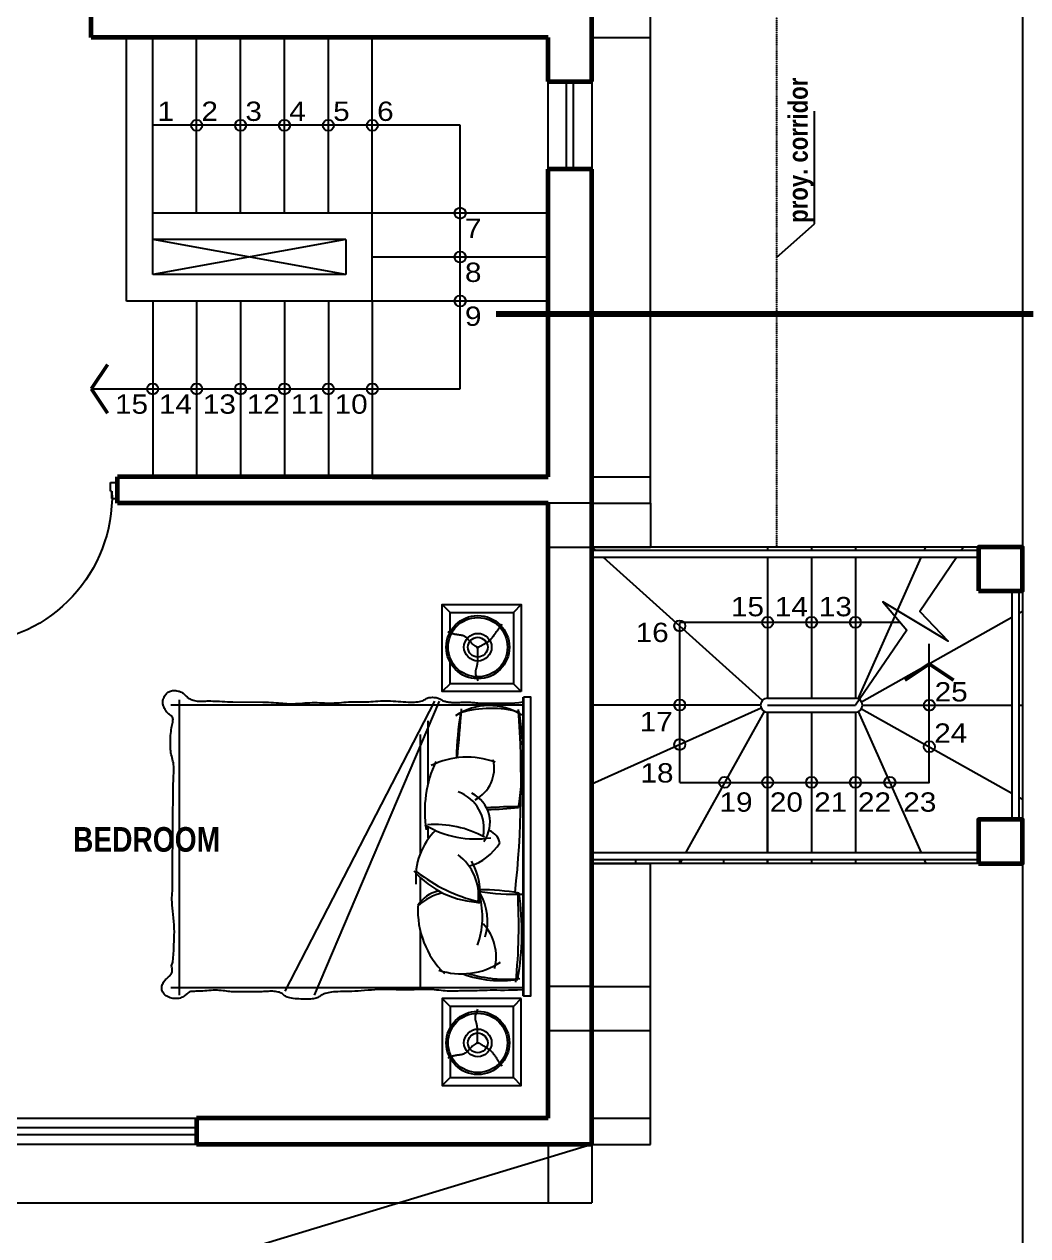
# Model space of a CAD drawing. Header units: millimetres. Extents: x -249630 to 95394, y -188036 to 109963.
# Drawn here: x -78123 to -70983, y 32017 to 40634 of the extents above; entities that cross this region are included whole.
import ezdxf

# ---------------------------------------------------------------- set-up
doc = ezdxf.new("R2010")
doc.units = ezdxf.units.MM
doc.header["$PDMODE"] = 2
doc.linetypes.add('ACAD_ISO04W100', pattern=[30, 24, -3, 0, -3])
doc.linetypes.add('DASHED2', pattern=[9.525, 6.35, -3.175])
for name, color, linetype in [('03', 3, 'Continuous'), ('cotas', 1, 'Continuous'), ('Layer1', 2, 'Continuous'), ('Layer11', 30, 'Continuous'), ('Layer2', 8, 'Continuous'), ('Layer3', 3, 'Continuous'), ('Layer8', 8, 'Continuous'), ('PUERTAS', 14, 'Continuous'), ('SUBTITULOS', 90, 'Continuous'), ('TEXTOS', 11, 'Continuous'), ('VEREDA', 1, 'Continuous')]:
    doc.layers.add(name, color=color, linetype=linetype)
doc.layers.add('MUROS', color=6, linetype='Continuous', lineweight=60)
doc.styles.add('COTAS', font='arial.ttf', dxfattribs={"width": 1.1})
doc.styles.add('DESCRIPCION(E)', font='swisscbi.ttf', dxfattribs={"width": 1.1, "oblique": 15, "height": 0.15})
doc.styles.add('NIVEL', font='arial.ttf', dxfattribs={"width": 1.1, "height": 0.15})
doc.styles.add('SUBTITULOS(E)', font='swisscbi.ttf', dxfattribs={"oblique": 15, "height": 0.2})
doc.dimstyles.new('COTA1-50', dxfattribs={"dimscale": 0.5, "dimtxt": 0.22, "dimasz": 0.12, "dimexe": 0.08, "dimexo": 0.05, "dimgap": 0.076, "dimtad": 2, "dimzin": 4, "dimdsep": 46, "dimtxsty": 'COTAS', "dimblk": 'ARCHTICK', "dimcen": -0.1, "dimclrd": 141, "dimclre": 141, "dimclrt": 11, "dimadec": 0, "dimazin": 0, "dimtfac": 1, "dimtix": 1, "dimtmove": 1, "dimatfit": 3, "dimfxl": 1, "dimtolj": 1, "dimtzin": 0, "dimarcsym": 0})

# ---------------------------------------------------------------- blocks, each defined once
blk = doc.blocks.new('CAM-10')
for p, q in [((0.0258, 0), (0.0708, -0.045)), ((0.5208, 0), (0.4758, -0.045)), ((0.5523, 0.0087), (2.2523, 0.0087)), ((0.5973, 0.0087), (0.5973, -1.9947)), ((2.2073, 0.0087), (2.2073, -1.9947)), ((2.267, 0), (2.312, -0.045)), ((2.762, 0), (2.717, -0.045)), ((0.0258, -0.45), (0.0708, -0.405)), ((0.4758, -0.405), (0.5208, -0.45)), ((2.312, -0.405), (2.267, -0.45)), ((2.762, -0.45), (2.717, -0.405)), ((0.5752, -0.4673), (2.2487, -1.1782)), ((0.5752, -0.4939), (2.2259, -1.3455)), ((0.6862, -0.5313), (1.0469, -0.5313)), ((1.2887, -0.5313), (1.3538, -0.5313)), ((0.7643, -0.5763), (1.4457, -0.5763)), ((1.5772, -0.5763), (1.7202, -0.5763)), ((1.8762, -0.5763), (2.2073, -0.5763)), ((0.5669, -1.9463), (2.2487, -1.9463))]:
    blk.add_line(p, q)
for points in [[(0.5208, 0), (0.5208, -0.45), (0.0258, -0.45), (0.0258, 0)], [(0.5523, 0.0132), (2.2523, 0.0132), (2.2523, 0.0537), (0.5523, 0.0537)], [(2.267, 0), (2.267, -0.45), (2.762, -0.45), (2.762, 0)]]:
    blk.add_lwpolyline(points, close=True)
for points in [[(2.2181, 0.0087), (2.2195, -0.0224), (2.2202, -0.0478), (2.2206, -0.0722), (2.2207, -0.0954), (2.2207, -0.1174), (2.2205, -0.1383), (2.2205, -0.158), (2.2205, -0.1764), (2.2207, -0.1936), (2.2211, -0.2096), (2.2216, -0.2245), (2.2221, -0.2382), (2.2227, -0.2509), (2.2232, -0.2625), (2.2237, -0.2732), (2.224, -0.2829), (2.2241, -0.2917), (2.2242, -0.2999), (2.2241, -0.3075), (2.224, -0.3147), (2.2239, -0.3218), (2.2238, -0.3289), (2.2238, -0.3361), (2.224, -0.3437), (2.2243, -0.3518), (2.2247, -0.3604), (2.2252, -0.3695), (2.2256, -0.379), (2.2258, -0.389), (2.2259, -0.3993), (2.2258, -0.41), (2.2252, -0.421), (2.2243, -0.4323), (2.2231, -0.444), (2.2217, -0.4561), (2.2203, -0.4687), (2.2188, -0.4818), (2.2175, -0.4955), (2.2164, -0.5099), (2.2157, -0.5249), (2.2155, -0.5407), (2.2156, -0.5572), (2.216, -0.5741), (2.2165, -0.5914), (2.2171, -0.6089), (2.2177, -0.6264), (2.2181, -0.6439), (2.2183, -0.6612), (2.2181, -0.6781), (2.2177, -0.6948), (2.2171, -0.7114), (2.2165, -0.728), (2.216, -0.7447), (2.2156, -0.7617), (2.2155, -0.779), (2.2157, -0.7968), (2.2164, -0.8151), (2.2175, -0.8339), (2.2188, -0.8529), (2.2203, -0.8722), (2.2219, -0.8914), (2.2234, -0.9105), (2.2248, -0.9292), (2.2259, -0.9476), (2.2267, -0.9653), (2.2272, -0.9824), (2.2275, -0.9988), (2.2278, -1.0145), (2.228, -1.0294), (2.2284, -1.0434), (2.2289, -1.0565), (2.2297, -1.0686), (2.2308, -1.0797), (2.2323, -1.0899), (2.234, -1.0992), (2.236, -1.1076), (2.2383, -1.1153), (2.2407, -1.1222), (2.2434, -1.1283), (2.2461, -1.1339), (2.249, -1.1388), (2.252, -1.1434), (2.2549, -1.1478), (2.2578, -1.1522), (2.2605, -1.1569), (2.263, -1.162), (2.2652, -1.1678), (2.267, -1.1744), (2.2685, -1.1821), (2.2696, -1.1906), (2.2703, -1.2), (2.2708, -1.2101), (2.2709, -1.2206), (2.2709, -1.2316), (2.2706, -1.2429), (2.2702, -1.2543), (2.2697, -1.2656), (2.269, -1.2769), (2.2681, -1.2878), (2.267, -1.2982), (2.2657, -1.308), (2.2642, -1.3171), (2.2623, -1.3252), (2.2601, -1.3322), (2.2575, -1.338), (2.2547, -1.3429), (2.2517, -1.347), (2.2486, -1.3506), (2.2455, -1.3541), (2.2424, -1.3576), (2.2394, -1.3614), (2.2366, -1.3658), (2.2342, -1.3709), (2.232, -1.3768), (2.2302, -1.3834), (2.2287, -1.3905), (2.2274, -1.3981), (2.2266, -1.4061), (2.2261, -1.4143), (2.2259, -1.4228), (2.226, -1.4314), (2.2265, -1.4401), (2.227, -1.449), (2.2276, -1.4579), (2.2282, -1.4669), (2.2286, -1.476), (2.2287, -1.6402), (2.2284, -1.6494), (2.2277, -1.6587), (2.2267, -1.6681), (2.2254, -1.6777), (2.2241, -1.6875), (2.2227, -1.6976), (2.2216, -1.708), (2.2207, -1.7187), (2.2202, -1.7299), (2.2202, -1.7415), (2.2206, -1.7534), (2.2214, -1.7656), (2.2223, -1.7777), (2.2234, -1.7898), (2.2244, -1.8015), (2.2252, -1.8129), (2.2259, -1.8237), (2.2262, -1.8338), (2.2263, -1.8432), (2.2263, -1.8519), (2.2264, -1.8599), (2.2266, -1.8673), (2.2271, -1.8741), (2.2281, -1.8802), (2.2297, -1.8858), (2.2319, -1.8907), (2.2347, -1.8952), (2.238, -1.8995), (2.2416, -1.9037), (2.2453, -1.9079), (2.2491, -1.9123), (2.2528, -1.9171), (2.2563, -1.9225), (2.2594, -1.9286), (2.2621, -1.9352), (2.2644, -1.9424), (2.2662, -1.95), (2.2674, -1.9579), (2.2679, -1.9661), (2.2679, -1.9744), (2.267, -1.9827), (2.2655, -1.991), (2.2632, -1.9991), (2.2602, -2.0069), (2.2566, -2.0142), (2.2524, -2.0211), (2.2476, -2.0273), (2.2424, -2.0327), (2.2366, -2.0372), (2.2305, -2.0407), (2.2241, -2.0433), (2.2174, -2.045), (2.2107, -2.0458), (2.2039, -2.0459), (2.1973, -2.0451), (2.1908, -2.0437), (2.1847, -2.0416), (2.179, -2.039), (2.1736, -2.0358), (2.1686, -2.0322), (2.1639, -2.0283), (2.1594, -2.0242), (2.1552, -2.0199), (2.1512, -2.0155), (2.1473, -2.0112), (2.1436, -2.007), (2.1399, -2.003), (2.1362, -1.9993), (2.1325, -1.9959), (2.1286, -1.9929), (2.1245, -1.9904), (2.1203, -1.9884), (2.1157, -1.9871), (2.1107, -1.9865), (2.1055, -1.9865), (2.1, -1.987), (2.0942, -1.9879), (2.0882, -1.989), (2.0821, -1.9903), (2.0603, -1.9826), (1.9918, -1.9781), (1.9759, -1.9775), (1.9593, -1.9768), (1.9422, -1.976), (1.9245, -1.9753), (1.9063, -1.9748), (1.8876, -1.9747), (1.8684, -1.9751), (1.8487, -1.9761), (1.8288, -1.9776), (1.809, -1.9794), (1.7894, -1.9814), (1.7704, -1.9834), (1.7523, -1.9853), (1.7352, -1.9868), (1.7195, -1.9878), (1.7053, -1.9882), (1.6923, -1.9881), (1.6802, -1.9875), (1.6685, -1.9867), (1.657, -1.9856), (1.6452, -1.9846), (1.1928, -1.9835), (1.1794, -1.9827), (1.1648, -1.9821), (1.149, -1.9818), (1.1324, -1.9816), (1.1152, -1.9815), (1.0977, -1.9815), (1.0801, -1.9814), (1.0627, -1.9812), (1.0458, -1.9808), (1.0295, -1.9802), (1.014, -1.9795), (0.9992, -1.9788), (0.9851, -1.9782), (0.9717, -1.9778), (0.9591, -1.9777), (0.9473, -1.978), (0.9362, -1.9789), (0.9259, -1.9804), (0.9161, -1.9824), (0.9068, -1.9847), (0.8977, -1.9871), (0.8887, -1.9896), (0.8796, -1.9919), (0.8701, -1.9939), (0.8602, -1.9954), (0.8497, -1.9963), (0.7937, -1.9965), (0.7824, -1.9963), (0.771, -1.9957), (0.7597, -1.9947), (0.7486, -1.9934), (0.7379, -1.9919), (0.7278, -1.9903), (0.7184, -1.9886), (0.7099, -1.987), (0.702, -1.9855), (0.6949, -1.9841), (0.6885, -1.9831), (0.6827, -1.9825), (0.6777, -1.9823), (0.6733, -1.9827), (0.6696, -1.9837), (0.6664, -1.9853), (0.6636, -1.9874), (0.6611, -1.9899), (0.6588, -1.9927), (0.6566, -1.9958), (0.6543, -1.999), (0.6518, -2.0023), (0.649, -2.0057), (0.646, -2.009), (0.6427, -2.0123), (0.6391, -2.0155), (0.6352, -2.0187), (0.631, -2.0218), (0.6267, -2.0248), (0.622, -2.0277), (0.6172, -2.0305), (0.6121, -2.0331), (0.6068, -2.0354), (0.6013, -2.0374), (0.5956, -2.0389), (0.5898, -2.04), (0.5838, -2.0405), (0.5777, -2.0404), (0.5715, -2.0395), (0.5652, -2.0381), (0.559, -2.036), (0.553, -2.0335), (0.5472, -2.0305), (0.5417, -2.0271), (0.5366, -2.0234), (0.5321, -2.0195), (0.5281, -2.0153), (0.5247, -2.011), (0.5218, -2.0064), (0.5195, -2.0016), (0.5177, -1.9966), (0.5163, -1.9912), (0.5154, -1.9855), (0.515, -1.9795), (0.515, -1.9732), (0.5154, -1.9666), (0.5162, -1.9599), (0.5174, -1.9532), (0.5192, -1.9467), (0.5213, -1.9403), (0.5239, -1.9344), (0.527, -1.9288), (0.5306, -1.9239), (0.5345, -1.9194), (0.5386, -1.9151), (0.5429, -1.911), (0.5473, -1.9069), (0.5515, -1.9026), (0.5556, -1.8979), (0.5593, -1.8927), (0.5627, -1.887), (0.5656, -1.8806), (0.5682, -1.8739), (0.5703, -1.8669), (0.5721, -1.8597), (0.5735, -1.8525), (0.5745, -1.8453), (0.5752, -1.8382), (0.5755, -1.8315), (0.5755, -1.8248), (0.5753, -1.8181), (0.575, -1.8112), (0.5746, -1.8039), (0.5743, -1.7961), (0.574, -1.7875), (0.5739, -1.778), (0.574, -1.7675), (0.5743, -1.7561), (0.5748, -1.7437), (0.5754, -1.7306), (0.5761, -1.7168), (0.5768, -1.7024), (0.5776, -1.6875), (0.5783, -1.6722), (0.579, -1.6566), (0.5797, -1.6409), (0.5803, -1.4701), (0.5809, -1.4545), (0.5816, -1.4391), (0.5823, -1.424), (0.5831, -1.4095), (0.584, -1.3956), (0.585, -1.3824), (0.5861, -1.3698), (0.5871, -1.3577), (0.5881, -1.3459), (0.5889, -1.3342), (0.5895, -1.3226), (0.5898, -1.3108), (0.5897, -1.2986), (0.5893, -1.286), (0.5886, -1.273), (0.5876, -1.2597), (0.5866, -1.2461), (0.5855, -1.2323), (0.5846, -1.2183), (0.5838, -1.2043), (0.5834, -1.1903), (0.5833, -1.1763), (0.5836, -1.1623), (0.5841, -1.1484), (0.5847, -1.1345), (0.5852, -1.1206), (0.5857, -1.1067), (0.586, -1.0927), (0.5859, -1.0787), (0.5855, -1.0647), (0.5847, -1.0507), (0.5838, -1.0367), (0.5827, -1.023), (0.5816, -1.0094), (0.5805, -0.9962), (0.5796, -0.9834), (0.579, -0.971), (0.5786, -0.9591), (0.5786, -0.9477), (0.5787, -0.9365), (0.579, -0.9255), (0.5792, -0.9145), (0.5793, -0.9034), (0.5793, -0.8921), (0.579, -0.8804), (0.5783, -0.8683), (0.5774, -0.8557), (0.5764, -0.8428), (0.5753, -0.8295), (0.5743, -0.8158), (0.5734, -0.8019), (0.5728, -0.7877), (0.5726, -0.7733), (0.5728, -0.7587), (0.5734, -0.7441), (0.5743, -0.7294), (0.5754, -0.7147), (0.5766, -0.7002), (0.5777, -0.6858), (0.5787, -0.6717), (0.5796, -0.658), (0.5802, -0.6447), (0.5804, -0.6319), (0.5804, -0.6197), (0.58, -0.6082), (0.5793, -0.5975), (0.5783, -0.5877), (0.5769, -0.5789), (0.5752, -0.5712), (0.5731, -0.5646), (0.5708, -0.559), (0.5683, -0.554), (0.5657, -0.5496), (0.5632, -0.5453), (0.5608, -0.541), (0.5586, -0.5364), (0.5568, -0.5313), (0.5553, -0.5254), (0.5543, -0.519), (0.5536, -0.5122), (0.5534, -0.5052), (0.5535, -0.4982), (0.554, -0.4913), (0.5549, -0.4847), (0.5562, -0.4787), (0.5577, -0.4733), (0.5596, -0.4685), (0.5617, -0.4641), (0.5639, -0.4601), (0.5662, -0.4561), (0.5684, -0.4522), (0.5706, -0.4482), (0.5726, -0.4438), (0.5744, -0.4391), (0.576, -0.4341), (0.5773, -0.4288), (0.5785, -0.4233), (0.5795, -0.4178), (0.5803, -0.4122), (0.581, -0.4067), (0.5815, -0.4014), (0.5819, -0.3962), (0.5822, -0.3912), (0.5824, -0.3862), (0.5825, -0.3811), (0.5825, -0.3757), (0.5825, -0.37), (0.5823, -0.3638), (0.5821, -0.357), (0.5819, -0.3496), (0.5816, -0.3415), (0.5813, -0.3331), (0.5811, -0.3243), (0.581, -0.3154), (0.581, -0.3065), (0.5811, -0.2977), (0.5815, -0.2892), (0.5821, -0.2811), (0.5828, -0.2732), (0.5837, -0.2655), (0.5846, -0.2579), (0.5854, -0.25), (0.5862, -0.242), (0.5868, -0.2335), (0.5872, -0.2246), (0.5873, -0.215), (0.5872, -0.2048), (0.5869, -0.194), (0.5866, -0.1828), (0.5862, -0.171), (0.5859, -0.1588), (0.5858, -0.1463), (0.5859, -0.1333), (0.5863, -0.1201), (0.5867, -0.1061), (0.587, -0.0912), (0.587, -0.0748), (0.5863, -0.0567), (0.5849, -0.0365), (0.5826, -0.0138), (0.5794, 0.0087)], [(0.1811, -0.405), (0.0708, -0.405), (0.0708, -0.045), (0.4758, -0.045), (0.4758, -0.405), (0.3551, -0.405)], [(2.6066, -0.405), (2.717, -0.405), (2.717, -0.045), (2.312, -0.045), (2.312, -0.405), (2.4327, -0.405)], [(0.2736, -0.2544), (0.2697, -0.2464), (0.266, -0.2394), (0.2626, -0.2331), (0.2595, -0.2276), (0.2566, -0.2226), (0.2539, -0.2181), (0.2514, -0.214), (0.249, -0.2102), (0.2468, -0.2066), (0.2448, -0.2031), (0.2428, -0.1998), (0.2408, -0.1966), (0.2389, -0.1935), (0.237, -0.1906), (0.235, -0.1877), (0.2329, -0.1849), (0.2307, -0.1821), (0.2284, -0.1794), (0.226, -0.1768), (0.2235, -0.1742), (0.2208, -0.1716), (0.2181, -0.1691), (0.2153, -0.1666), (0.2124, -0.1641), (0.2094, -0.1616), (0.2062, -0.1592), (0.203, -0.1567), (0.1995, -0.1542), (0.196, -0.1516), (0.1922, -0.1489), (0.1882, -0.1462), (0.1839, -0.1433), (0.1794, -0.1402), (0.1747, -0.137), (0.1695, -0.1334), (0.164, -0.1295), (0.1581, -0.125), (0.1517, -0.12), (0.1448, -0.1143), (0.1373, -0.1079)], [(2.5141, -0.2544), (2.5181, -0.2464), (2.5217, -0.2394), (2.5251, -0.2331), (2.5283, -0.2276), (2.5312, -0.2226), (2.5339, -0.2181), (2.5364, -0.214), (2.5387, -0.2102), (2.5409, -0.2066), (2.543, -0.2031), (2.545, -0.1998), (2.5469, -0.1966), (2.5489, -0.1935), (2.5508, -0.1906), (2.5528, -0.1877), (2.5549, -0.1849), (2.5571, -0.1821), (2.5594, -0.1794), (2.5618, -0.1768), (2.5643, -0.1742), (2.5669, -0.1716), (2.5696, -0.1691), (2.5725, -0.1666), (2.5754, -0.1641), (2.5784, -0.1616), (2.5815, -0.1592), (2.5848, -0.1567), (2.5882, -0.1542), (2.5918, -0.1516), (2.5956, -0.1489), (2.5996, -0.1462), (2.6038, -0.1433), (2.6083, -0.1402), (2.6131, -0.137), (2.6182, -0.1334), (2.6237, -0.1295), (2.6297, -0.125), (2.6361, -0.12), (2.643, -0.1143), (2.6505, -0.1079)], [(0.2706, -0.2466), (0.2661, -0.2551), (0.2616, -0.2625), (0.2571, -0.2689), (0.2527, -0.2745), (0.2484, -0.2793), (0.2443, -0.2836), (0.2402, -0.2874), (0.2364, -0.2909), (0.2327, -0.2941), (0.2292, -0.2972), (0.2259, -0.3001), (0.2228, -0.303), (0.2199, -0.3057), (0.2172, -0.3084), (0.2147, -0.3112), (0.2125, -0.3139), (0.2104, -0.3167), (0.2086, -0.3196), (0.207, -0.3225), (0.2055, -0.3254), (0.2043, -0.3284), (0.2032, -0.3314), (0.2022, -0.3344), (0.2014, -0.3375), (0.2007, -0.3405), (0.2001, -0.3435), (0.1996, -0.3465), (0.1992, -0.3496), (0.1988, -0.3526), (0.1984, -0.3556), (0.198, -0.3586), (0.1977, -0.3617), (0.1973, -0.3647), (0.1968, -0.3678), (0.1964, -0.3709), (0.1958, -0.374), (0.1952, -0.3773), (0.1944, -0.3807), (0.1936, -0.3842), (0.1926, -0.3879), (0.1916, -0.3918), (0.1904, -0.3957), (0.189, -0.3997), (0.1876, -0.4037), (0.1859, -0.4075), (0.1842, -0.4111), (0.1823, -0.4144), (0.1802, -0.4173)], [(0.2626, -0.2507), (0.2711, -0.25), (0.2786, -0.2497), (0.2853, -0.2495), (0.2912, -0.2494), (0.2964, -0.2495), (0.3012, -0.2496), (0.3055, -0.2497), (0.3097, -0.2498), (0.3136, -0.2498), (0.3175, -0.2498), (0.3212, -0.2497), (0.3249, -0.2496), (0.3284, -0.2495), (0.3319, -0.2494), (0.3353, -0.2493), (0.3386, -0.2493), (0.3418, -0.2493), (0.345, -0.2494), (0.3482, -0.2496), (0.3513, -0.2498), (0.3544, -0.2501), (0.3575, -0.2505), (0.3607, -0.2509), (0.3638, -0.2513), (0.367, -0.2519), (0.3702, -0.2525), (0.3734, -0.2531), (0.3766, -0.2538), (0.3799, -0.2546), (0.3831, -0.2554), (0.3864, -0.2562), (0.3897, -0.2571), (0.393, -0.2579), (0.3963, -0.2588), (0.3997, -0.2596), (0.4031, -0.2603), (0.4067, -0.2607), (0.4105, -0.2609), (0.4144, -0.2609), (0.4186, -0.2604), (0.423, -0.2596), (0.4277, -0.2584), (0.4325, -0.257), (0.4376, -0.2553), (0.4428, -0.2535), (0.4482, -0.2517), (0.4537, -0.2498), (0.4594, -0.248)], [(2.5252, -0.2507), (2.5167, -0.25), (2.5091, -0.2497), (2.5025, -0.2495), (2.4966, -0.2494), (2.4913, -0.2495), (2.4866, -0.2496), (2.4822, -0.2497), (2.4781, -0.2498), (2.4741, -0.2498), (2.4703, -0.2498), (2.4665, -0.2497), (2.4629, -0.2496), (2.4593, -0.2495), (2.4559, -0.2494), (2.4525, -0.2493), (2.4492, -0.2493), (2.4459, -0.2493), (2.4427, -0.2494), (2.4396, -0.2496), (2.4365, -0.2498), (2.4333, -0.2501), (2.4302, -0.2505), (2.4271, -0.2509), (2.424, -0.2513), (2.4208, -0.2519), (2.4176, -0.2525), (2.4144, -0.2531), (2.4112, -0.2538), (2.4079, -0.2546), (2.4046, -0.2554), (2.4014, -0.2562), (2.3981, -0.2571), (2.3948, -0.2579), (2.3915, -0.2588), (2.3881, -0.2596), (2.3846, -0.2603), (2.381, -0.2607), (2.3773, -0.2609), (2.3733, -0.2609), (2.3692, -0.2604), (2.3648, -0.2596), (2.3601, -0.2584), (2.3553, -0.257), (2.3502, -0.2553), (2.345, -0.2535), (2.3396, -0.2517), (2.334, -0.2498), (2.3284, -0.248)], [(2.5171, -0.2466), (2.5216, -0.2551), (2.5262, -0.2625), (2.5306, -0.2689), (2.535, -0.2745), (2.5393, -0.2793), (2.5435, -0.2836), (2.5475, -0.2874), (2.5514, -0.2909), (2.5551, -0.2941), (2.5586, -0.2972), (2.5619, -0.3001), (2.565, -0.303), (2.5679, -0.3057), (2.5706, -0.3084), (2.573, -0.3112), (2.5753, -0.3139), (2.5773, -0.3167), (2.5791, -0.3196), (2.5808, -0.3225), (2.5822, -0.3254), (2.5835, -0.3284), (2.5846, -0.3314), (2.5856, -0.3344), (2.5864, -0.3375), (2.5871, -0.3405), (2.5877, -0.3435), (2.5882, -0.3465), (2.5886, -0.3496), (2.589, -0.3526), (2.5894, -0.3556), (2.5897, -0.3586), (2.5901, -0.3617), (2.5905, -0.3647), (2.5909, -0.3678), (2.5914, -0.3709), (2.592, -0.374), (2.5926, -0.3773), (2.5933, -0.3807), (2.5942, -0.3842), (2.5951, -0.3879), (2.5962, -0.3918), (2.5974, -0.3957), (2.5987, -0.3997), (2.6002, -0.4037), (2.6018, -0.4075), (2.6036, -0.4111), (2.6055, -0.4144), (2.6076, -0.4173)]]:
    blk.add_lwpolyline(points)
for centre, radius in [((0.2681, -0.2474), 0.18), ((2.5196, -0.2474), 0.18), ((0.2681, -0.2474), 0.1687), ((2.5196, -0.2474), 0.1687), ((0.2681, -0.2474), 0.0787), ((0.2681, -0.2474), 0.0562), ((2.5196, -0.2474), 0.0787), ((2.5196, -0.2474), 0.0562)]:
    blk.add_circle(centre, radius)
for centre, radius, start, end in [((0.9448, -0.1827), 0.3443, 147.50996, 213.83359), ((0.8919, -1.6694), 1.6781, 80.12554, 98.66187), ((-0.0373, -0.0072), 1.7117, 352.29309, 0.39592), ((1.8886, -1.5749), 1.5781, 80.16015, 98.05996), ((1.2026, -0.1729), 0.5864, 163.92635, 197.14087), ((1.0384, -5.792), 5.7909, 83.80731, 94.12107), ((3.7557, 0.0006), 2.5803, 180.10628, 184.38541), ((-0.142, -0.1915), 1.3333, 359.93941, 7.55329), ((2.9838, -0.2355), 1.3353, 170.38021, 180.05215), ((1.8547, -3.0138), 2.9996, 83.90257, 93.67595), ((1.4317, -0.084), 0.7262, 342.58415, 6.00484), ((1.5349, -0.1159), 0.6307, 339.92303, 8.74334), ((1.401, -0.2158), 0.0952, 102.1757, 158.32069), ((1.2366, -0.3698), 0.2861, 15.40176, 59.7122), ((1.7226, -0.3407), 0.4043, 341.45245, 33.45121), ((1.348, -0.3096), 0.4542, 159.30257, 206.50263), ((0.9571, -0.3563), 0.2023, 27.70417, 103.49027), ((1.2649, -0.362), 0.1844, 54.16706, 153.84213), ((0.8056, -0.2612), 0.5535, 328.65419, 9.19769), ((1.8267, -0.5041), 0.3125, 73.36604, 120.25239), ((2.0287, -0.4166), 0.2736, 75.72373, 132.87011), ((1.2991, -0.4323), 0.22, 78.04126, 160.83423), ((1.8608, -0.4917), 0.5842, 151.04555, 184.14969), ((1.683, -0.5343), 0.2914, 83.62733, 143.28547), ((1.66, -0.5697), 0.335, 78.66672, 121.26326), ((1.2036, -0.2205), 0.5159, 310.73945, 359.05759), ((0.835, -0.0331), 0.9057, 321.69527, 346.46261), ((1.8027, -0.6909), 0.4698, 69.88915, 104.86343), ((-0.4649, -14.9323), 14.6323, 84.65974, 85.75157), ((0.9425, 1.5398), 1.9092, 260.95299, 268.65169), ((1.8407, -0.4297), 0.1898, 193.68485, 236.70352), ((1.973, -0.378), 0.3145, 192.93877, 221.96363), ((1.7635, -0.0793), 0.5096, 267.25889, 315.29965), ((1.2021, 0.1177), 0.6673, 244.78094, 279.06058), ((1.5813, -0.2183), 0.3828, 224.52836, 275.22287)]:
    blk.add_arc(centre, radius, start, end)
blk = doc.blocks.new('A$C69810C7B')
at = {"layer": 'PUERTAS', "color": 2}
for p, q in [((-0.99, -0.05), (-0.99, -0.15)), ((-0.945, -0.05), (-0.99, -0.05)), ((-0.945, -0.105), (-0.945, -0.05)), ((-0.045, -0.105), (-0.045, -0.05)), ((-0.045, -0.05), (0, -0.05)), ((0, -0.05), (0, -0.15)), ((-0.955, -0.15), (-0.99, -0.15)), ((-0.945, -0.105), (-0.955, -0.105)), ((-0.955, -0.15), (-0.955, -0.105)), ((-0.035, -0.15), (-0.07, -0.15)), ((-0.07, -1.06), (-0.07, -0.15)), ((-0.045, -0.105), (-0.035, -0.105)), ((-0.035, -0.15), (-0.035, -0.105)), ((-0.035, -0.15), (0, -0.15)), ((-0.035, -0.15), (-0.035, -1.06)), ((-0.035, -1.06), (-0.07, -1.06))]:
    blk.add_line(p, q, dxfattribs=at)
at = {"layer": 'PUERTAS', "color": 1}
blk.add_arc((-0.0268, -0.1318), 0.9286, 178.34796, 267.33498, dxfattribs=at)
blk = doc.blocks.new('_ArchTick')
at = {"color": 0, "linetype": 'ByBlock', "const_width": 0.15}
blk.add_lwpolyline([(-0.5, -0.5), (0.5, 0.5)], dxfattribs=at)
blk = doc.blocks.new('*D114')
at = {"layer": 'cotas', "color": 141, "lineweight": -2, "transparency": 16777216}
for p, q in [((-78771.3, 32665.2), (-78771.3, 32250.8)), ((-74396.3, 32665.2), (-74396.3, 32250.8)), ((-78771.3, 32250.8), (-74396.3, 32250.8))]:
    blk.add_line(p, q, dxfattribs=at)
at = {"layer": 'Defpoints', "color": 0, "transparency": 16777216}
for p in [(-78771.3, 32665.3), (-74396.3, 32665.3), (-74396.3, 32250.8)]:
    blk.add_point(p, dxfattribs=at)
at = {"layer": 'cotas', "color": 141, "lineweight": -2, "transparency": 16777216, "xscale": 0.06, "yscale": 0.06, "zscale": 0.06, "rotation": 180}
blk.add_blockref('_ArchTick', (-78771.3, 32250.8), dxfattribs=at)
at = {"layer": 'cotas', "color": 141, "lineweight": -2, "transparency": 16777216, "xscale": 0.06, "yscale": 0.06, "zscale": 0.06}
blk.add_blockref('_ArchTick', (-74396.3, 32250.8), dxfattribs=at)
at = {"layer": 'cotas', "color": 11, "transparency": 16777216, "insert": (-76583.8, 32250.7), "char_height": 0.11, "attachment_point": 5, "style": 'COTAS'}
blk.add_mtext('\\A1;4375.00', dxfattribs=at)
blk = doc.blocks.new('*D115')
at = {"layer": 'cotas', "color": 141, "lineweight": -2, "transparency": 16777216}
for p, q in [((-74396.3, 32665.2), (-74396.3, 32250.8)), ((-74083.8, 32665.2), (-74083.8, 32250.8)), ((-74396.3, 32250.8), (-74083.8, 32250.8))]:
    blk.add_line(p, q, dxfattribs=at)
at = {"layer": 'Defpoints', "color": 0, "transparency": 16777216}
for p in [(-74396.3, 32665.3), (-74083.8, 32665.3), (-74083.8, 32250.8)]:
    blk.add_point(p, dxfattribs=at)
at = {"layer": 'cotas', "color": 141, "lineweight": -2, "transparency": 16777216, "xscale": 0.06, "yscale": 0.06, "zscale": 0.06, "rotation": 180}
blk.add_blockref('_ArchTick', (-74396.3, 32250.8), dxfattribs=at)
at = {"layer": 'cotas', "color": 141, "lineweight": -2, "transparency": 16777216, "xscale": 0.06, "yscale": 0.06, "zscale": 0.06}
blk.add_blockref('_ArchTick', (-74083.8, 32250.8), dxfattribs=at)
at = {"layer": 'cotas', "color": 11, "transparency": 16777216, "insert": (-74240.1, 32250.7), "char_height": 0.11, "attachment_point": 5, "style": 'COTAS'}
blk.add_mtext('\\A1;312.50', dxfattribs=at)
blk = doc.blocks.new('*D116')
at = {"layer": 'cotas', "color": 141, "lineweight": -2, "transparency": 16777216}
for p, q in [((-74083.8, 32852.8), (-73666.3, 32852.8)), ((-73666.4, 32665.3), (-73666.4, 32852.8)), ((-74083.8, 32665.3), (-73666.3, 32665.3))]:
    blk.add_line(p, q, dxfattribs=at)
at = {"layer": 'Defpoints', "color": 0, "transparency": 16777216}
for p in [(-74083.8, 32852.8), (-73666.4, 32852.8), (-74083.8, 32665.3)]:
    blk.add_point(p, dxfattribs=at)
at = {"layer": 'cotas', "color": 141, "lineweight": -2, "transparency": 16777216, "xscale": 0.06, "yscale": 0.06, "zscale": 0.06}
for p, rotation in [((-73666.4, 32852.8), 90), ((-73666.4, 32665.3), 270)]:
    blk.add_blockref('_ArchTick', p, dxfattribs=dict(at, rotation=rotation))
at = {"layer": 'cotas', "color": 11, "transparency": 16777216, "insert": (-73666.3, 32759), "char_height": 0.11, "attachment_point": 5, "rotation": 90, "style": 'COTAS'}
blk.add_mtext('\\A1;187.50', dxfattribs=at)
blk = doc.blocks.new('*D117')
at = {"layer": 'cotas', "color": 141, "lineweight": -2, "transparency": 16777216}
for p, q in [((-74083.8, 33477.8), (-73666.3, 33477.8)), ((-73666.4, 32852.8), (-73666.4, 33477.8)), ((-74083.8, 32852.8), (-73666.3, 32852.8))]:
    blk.add_line(p, q, dxfattribs=at)
at = {"layer": 'Defpoints', "color": 0, "transparency": 16777216}
for p in [(-74083.8, 33477.8), (-73666.4, 33477.8), (-74083.8, 32852.8)]:
    blk.add_point(p, dxfattribs=at)
at = {"layer": 'cotas', "color": 141, "lineweight": -2, "transparency": 16777216, "xscale": 0.06, "yscale": 0.06, "zscale": 0.06}
for p, rotation in [((-73666.4, 33477.8), 90), ((-73666.4, 32852.8), 270)]:
    blk.add_blockref('_ArchTick', p, dxfattribs=dict(at, rotation=rotation))
at = {"layer": 'cotas', "color": 11, "transparency": 16777216, "insert": (-73666.3, 33165.3), "char_height": 0.11, "attachment_point": 5, "rotation": 90, "style": 'COTAS'}
blk.add_mtext('\\A1;625.00', dxfattribs=at)
blk = doc.blocks.new('*D118')
at = {"layer": 'cotas', "color": 141, "lineweight": -2, "transparency": 16777216}
for p, q in [((-74083.8, 33790.3), (-73666.3, 33790.3)), ((-73666.4, 33477.8), (-73666.4, 33790.3)), ((-74083.8, 33477.8), (-73666.3, 33477.8))]:
    blk.add_line(p, q, dxfattribs=at)
at = {"layer": 'Defpoints', "color": 0, "transparency": 16777216}
for p in [(-74083.8, 33790.3), (-73666.4, 33790.3), (-74083.8, 33477.8)]:
    blk.add_point(p, dxfattribs=at)
at = {"layer": 'cotas', "color": 141, "lineweight": -2, "transparency": 16777216, "xscale": 0.06, "yscale": 0.06, "zscale": 0.06}
for p, rotation in [((-73666.4, 33790.3), 90), ((-73666.4, 33477.8), 270)]:
    blk.add_blockref('_ArchTick', p, dxfattribs=dict(at, rotation=rotation))
at = {"layer": 'cotas', "color": 11, "transparency": 16777216, "insert": (-73666.3, 33634), "char_height": 0.11, "attachment_point": 5, "rotation": 90, "style": 'COTAS'}
blk.add_mtext('\\A1;312.50', dxfattribs=at)
blk = doc.blocks.new('*D119')
at = {"layer": 'cotas', "color": 141, "lineweight": -2, "transparency": 16777216}
for p, q in [((-74083.8, 37415.3), (-73666.3, 37415.3)), ((-73666.4, 37227.8), (-73666.4, 37415.3)), ((-74083.8, 37227.8), (-73666.3, 37227.8))]:
    blk.add_line(p, q, dxfattribs=at)
at = {"layer": 'Defpoints', "color": 0, "transparency": 16777216}
for p in [(-74083.8, 37415.3), (-73666.4, 37415.3), (-74083.8, 37227.8)]:
    blk.add_point(p, dxfattribs=at)
at = {"layer": 'cotas', "color": 141, "lineweight": -2, "transparency": 16777216, "xscale": 0.06, "yscale": 0.06, "zscale": 0.06}
for p, rotation in [((-73666.4, 37415.3), 90), ((-73666.4, 37227.8), 270)]:
    blk.add_blockref('_ArchTick', p, dxfattribs=dict(at, rotation=rotation))
at = {"layer": 'cotas', "color": 11, "transparency": 16777216, "insert": (-73666.3, 37321.5), "char_height": 0.11, "attachment_point": 5, "rotation": 90, "style": 'COTAS'}
blk.add_mtext('\\A1;187.50', dxfattribs=at)
blk = doc.blocks.new('*D120')
at = {"layer": 'cotas', "color": 141, "lineweight": -2, "transparency": 16777216}
for p, q in [((-74083.8, 40540.3), (-73666.3, 40540.3)), ((-73666.4, 37415.3), (-73666.4, 40540.3)), ((-74083.8, 37415.3), (-73666.3, 37415.3))]:
    blk.add_line(p, q, dxfattribs=at)
at = {"layer": 'Defpoints', "color": 0, "transparency": 16777216}
for p in [(-74083.8, 40540.3), (-73666.4, 40540.3), (-74083.8, 37415.3)]:
    blk.add_point(p, dxfattribs=at)
at = {"layer": 'cotas', "color": 141, "lineweight": -2, "transparency": 16777216, "xscale": 0.06, "yscale": 0.06, "zscale": 0.06}
for p, rotation in [((-73666.4, 40540.3), 90), ((-73666.4, 37415.3), 270)]:
    blk.add_blockref('_ArchTick', p, dxfattribs=dict(at, rotation=rotation))
at = {"layer": 'cotas', "color": 11, "transparency": 16777216, "insert": (-73666.3, 38977.8), "char_height": 0.11, "attachment_point": 5, "rotation": 90, "style": 'COTAS'}
blk.add_mtext('\\A1;3125.00', dxfattribs=at)
blk = doc.blocks.new('*D121')
at = {"layer": 'cotas', "color": 141, "lineweight": -2, "transparency": 16777216}
for p, q in [((-74083.8, 40727.8), (-73666.3, 40727.8)), ((-73666.4, 40540.3), (-73666.4, 40727.8)), ((-74083.8, 40540.3), (-73666.3, 40540.3))]:
    blk.add_line(p, q, dxfattribs=at)
at = {"layer": 'Defpoints', "color": 0, "transparency": 16777216}
for p in [(-74083.8, 40727.8), (-73666.4, 40727.8), (-74083.8, 40540.3)]:
    blk.add_point(p, dxfattribs=at)
at = {"layer": 'cotas', "color": 141, "lineweight": -2, "transparency": 16777216, "xscale": 0.06, "yscale": 0.06, "zscale": 0.06}
for p, rotation in [((-73666.4, 40727.8), 90), ((-73666.4, 40540.3), 270)]:
    blk.add_blockref('_ArchTick', p, dxfattribs=dict(at, rotation=rotation))
at = {"layer": 'cotas', "color": 11, "transparency": 16777216, "insert": (-73666.3, 40634), "char_height": 0.11, "attachment_point": 5, "rotation": 90, "style": 'COTAS'}
blk.add_mtext('\\A1;187.50', dxfattribs=at)
blk = doc.blocks.new('*D222')
at = {"layer": 'cotas', "color": 141, "lineweight": -2, "transparency": 16777216}
for p, q in [((-74083.8, 37227.8), (-73666.3, 37227.8)), ((-73666.4, 37227.8), (-73666.4, 36915.3)), ((-74083.8, 36915.3), (-73666.3, 36915.3))]:
    blk.add_line(p, q, dxfattribs=at)
at = {"layer": 'Defpoints', "color": 0, "transparency": 16777216}
for p in [(-74083.8, 37227.8), (-74083.8, 36915.3), (-73666.4, 36915.3)]:
    blk.add_point(p, dxfattribs=at)
at = {"layer": 'cotas', "color": 141, "lineweight": -2, "transparency": 16777216, "xscale": 0.06, "yscale": 0.06, "zscale": 0.06}
for p, rotation in [((-73666.4, 37227.8), 90), ((-73666.4, 36915.3), 270)]:
    blk.add_blockref('_ArchTick', p, dxfattribs=dict(at, rotation=rotation))
at = {"layer": 'cotas', "color": 11, "transparency": 16777216, "insert": (-73666.3, 37071.5), "char_height": 0.11, "attachment_point": 5, "rotation": 90, "style": 'COTAS'}
blk.add_mtext('\\A1;312.50', dxfattribs=at)
blk = doc.blocks.new('*D223')
at = {"layer": 'cotas', "color": 141, "lineweight": -2, "transparency": 16777216}
for p, q in [((-74083.8, 34665.3), (-73666.3, 34665.3)), ((-73666.4, 33790.3), (-73666.4, 34665.3)), ((-74083.8, 33790.3), (-73666.3, 33790.3))]:
    blk.add_line(p, q, dxfattribs=at)
at = {"layer": 'Defpoints', "color": 0, "transparency": 16777216}
for p in [(-74083.8, 34665.3), (-73666.4, 34665.3), (-74083.8, 33790.3)]:
    blk.add_point(p, dxfattribs=at)
at = {"layer": 'cotas', "color": 141, "lineweight": -2, "transparency": 16777216, "xscale": 0.06, "yscale": 0.06, "zscale": 0.06}
for p, rotation in [((-73666.4, 34665.3), 90), ((-73666.4, 33790.3), 270)]:
    blk.add_blockref('_ArchTick', p, dxfattribs=dict(at, rotation=rotation))
at = {"layer": 'cotas', "color": 11, "transparency": 16777216, "insert": (-73666.3, 34227.8), "char_height": 0.11, "attachment_point": 5, "rotation": 90, "style": 'COTAS'}
blk.add_mtext('\\A1;875.00', dxfattribs=at)

msp = doc.modelspace()

# ---------------------------------------------------------------- linework, layer by layer
at = {"layer": '03'}
msp.add_line((-77396.318, 40540.273), (-77208.818, 40540.273), dxfattribs=at)
at = {"layer": 'Layer1', "linetype": 'Continuous'}
for p, q in [((-77396.318, 38665.273), (-77396.318, 40540.273)), ((-77208.818, 38852.773), (-77208.818, 40540.273)), ((-75833.818, 39102.773), (-77208.818, 39102.773)), ((-75833.818, 39102.773), (-75833.818, 38852.773)), ((-75833.818, 38852.773), (-77208.818, 38852.773)), ((-78771.318, 32852.773), (-76896.318, 32852.773)), ((-76896.318, 32665.273), (-78771.318, 32665.273))]:
    msp.add_line(p, q, dxfattribs=at)
at = {"layer": 'Layer1'}
for p, q in [((-74396.318, 39602.773), (-74396.318, 40227.773)), ((-74083.818, 40227.773), (-74083.818, 39602.773))]:
    msp.add_line(p, q, dxfattribs=at)
at = {"layer": 'Layer1', "linetype": 'Continuous'}
for points in [[(-75646.318, 39290.273), (-77208.818, 39290.273)], [(-75646.318, 38665.273), (-75646.318, 39290.273)], [(-75646.318, 38665.273), (-77396.318, 38665.273)]]:
    msp.add_lwpolyline(points, dxfattribs=at)
at = {"layer": 'Layer11'}
for p, q in [((-71096.318, 36602.773), (-71096.318, 34977.773)), ((-71046.318, 36602.773), (-71046.318, 34977.773)), ((-72833.818, 35790.273), (-72208.818, 35790.273)), ((-72833.818, 35740.273), (-72208.818, 35740.273))]:
    msp.add_line(p, q, dxfattribs=at)
for points in [[(-71333.818, 36890.273), (-74083.818, 36890.273)], [(-71333.818, 36840.273), (-74083.818, 36840.273)], [(-72833.818, 35840.273), (-72208.818, 35840.273)], [(-71333.818, 34740.273), (-74083.818, 34740.273)], [(-71333.818, 34690.273), (-74083.818, 34690.273)]]:
    msp.add_lwpolyline(points, dxfattribs=at)
for centre, start, end in [((-72833.818, 35790.273), 90, 270), ((-72208.818, 35790.273), 270, 90)]:
    msp.add_arc(centre, 50, start, end, dxfattribs=at)
at = {"layer": 'Layer2'}
for points in [[(-75833.818, 38852.773), (-77208.818, 39102.773)], [(-75833.818, 39102.773), (-77208.818, 38852.773)], [(-71887.211, 36377.773), (-73458.818, 36377.773)], [(-73458.818, 35240.273), (-73458.818, 36377.773)], [(-73458.818, 35240.273), (-71683.818, 35240.273), (-71683.818, 36226.989)], [(-74083.818, 35790.273), (-74083.818, 34665.273)], [(-74083.818, 32665.273), (-83771.318, 29727.773)]]:
    msp.add_lwpolyline(points, dxfattribs=at)
at = {"layer": 'Layer3', "linetype": 'ACAD_ISO04W100', "ltscale": 0.025, "const_width": 43.75}
msp.add_lwpolyline([(-70944.306, 38572.56), (-74765.272, 38572.56)], dxfattribs=at)
at = {"layer": 'Layer8'}
for points in [[(-75021.318, 39915.273), (-77208.818, 39915.273)], [(-75021.318, 38040.273), (-75021.318, 39915.273)], [(-77645.427, 38040.273), (-75021.318, 38040.273)]]:
    msp.add_lwpolyline(points, dxfattribs=at)
at = {"layer": 'Layer8', "const_width": 25}
for points in [[(-77645.427, 38040.273), (-77529.769, 38213.373)], [(-77645.427, 38040.273), (-77529.769, 37867.172)], [(-71683.818, 36083.779), (-71856.918, 35968.122)], [(-71683.818, 36083.779), (-71510.718, 35968.122)]]:
    msp.add_lwpolyline(points, dxfattribs=at)
at = {"layer": 'Layer8'}
for centre in [(-76896.318, 39915.273), (-76583.818, 39915.273), (-76271.318, 39915.273), (-75958.818, 39915.273), (-75646.318, 39915.273), (-75021.318, 39290.273), (-75021.318, 38977.773), (-75021.318, 38665.273), (-77208.818, 38040.273), (-76896.318, 38040.273), (-76583.818, 38040.273), (-76271.318, 38040.273), (-75958.818, 38040.273), (-75646.318, 38040.273), (-73458.818, 36354.579), (-72833.818, 36379.579), (-72521.318, 36379.579), (-72208.818, 36379.579), (-73458.818, 35792.079), (-71683.818, 35790.273), (-73458.818, 35510.829), (-71683.818, 35494.96), (-73139.373, 35242.079), (-72833.818, 35242.079), (-72521.318, 35242.079), (-72208.818, 35242.079), (-71964.373, 35242.079)]:
    msp.add_circle(centre, 39.372, dxfattribs=at)
at = {"layer": 'MUROS'}
for p, q in [((-77646.318, 40540.273), (-77646.318, 41602.773)), ((-74083.818, 40227.773), (-74083.818, 41602.773)), ((-74396.318, 40540.273), (-77646.318, 40540.273)), ((-74396.318, 40227.773), (-74396.318, 40540.273)), ((-74396.318, 40227.773), (-74083.818, 40227.773)), ((-74396.318, 37415.273), (-74396.318, 39602.773)), ((-74083.818, 39602.773), (-74396.318, 39602.773)), ((-74083.818, 32665.273), (-74083.818, 39602.773)), ((-74396.318, 37415.273), (-77458.818, 37415.273)), ((-77458.818, 37227.773), (-77458.818, 37415.273)), ((-75646.318, 37415.273), (-77208.818, 37415.273)), ((-75646.318, 37415.273), (-74396.318, 37415.273)), ((-74396.318, 37227.773), (-77458.818, 37227.773)), ((-74396.318, 32852.773), (-74396.318, 37227.773)), ((-74396.318, 32852.773), (-76896.318, 32852.773)), ((-76896.318, 32852.773), (-76896.318, 32665.273)), ((-74083.818, 32665.273), (-76896.318, 32665.273))]:
    msp.add_line(p, q, dxfattribs=at)
for points in [[(-71333.818, 36602.773), (-71021.318, 36602.773), (-71021.318, 36915.273), (-71333.818, 36915.273)], [(-71333.818, 34665.273), (-71021.318, 34665.273), (-71021.318, 34977.773), (-71333.818, 34977.773)]]:
    msp.add_lwpolyline(points, close=True, dxfattribs=at)
at = {"layer": 'VEREDA'}
for p, q in [((-71021.318, 58040.273), (-71021.318, 36915.273)), ((-76896.318, 39290.273), (-76896.318, 40540.273)), ((-76583.818, 39290.273), (-76583.818, 40540.273)), ((-76271.318, 39290.273), (-76271.318, 40540.273)), ((-75958.818, 39290.273), (-75958.818, 40540.273)), ((-75646.318, 39290.273), (-75646.318, 40540.273)), ((-74265.068, 39602.773), (-74265.068, 40227.773)), ((-74215.068, 39602.773), (-74215.068, 40227.773)), ((-74396.318, 39290.273), (-75646.318, 39290.273)), ((-74396.318, 38977.773), (-75646.318, 38977.773)), ((-77208.818, 38665.273), (-77208.818, 37415.273)), ((-76896.318, 38665.273), (-76896.318, 37415.273)), ((-76583.818, 38665.273), (-76583.818, 37415.273)), ((-76271.318, 38665.273), (-76271.318, 37415.273)), ((-75958.818, 38665.273), (-75958.818, 37415.273)), ((-74396.318, 38665.273), (-75646.318, 38665.273)), ((-75646.318, 38665.273), (-75646.318, 37415.273)), ((-72833.818, 36915.273), (-72833.818, 36890.273)), ((-72521.318, 36915.273), (-72521.318, 36890.273)), ((-72208.818, 36915.273), (-72208.818, 36890.273)), ((-72833.818, 36840.273), (-72833.818, 35840.273)), ((-72521.318, 36840.273), (-72521.318, 35840.273)), ((-72208.818, 36840.273), (-72208.818, 35840.273)), ((-71021.318, 36602.773), (-71021.318, 34977.773)), ((-72833.818, 35740.273), (-72833.818, 34740.273)), ((-72833.818, 34740.273), (-72833.818, 35740.273)), ((-72521.318, 35740.273), (-72521.318, 34740.273)), ((-72521.318, 35740.273), (-72521.318, 34740.273)), ((-72208.818, 35740.273), (-72208.818, 34740.273)), ((-73771.318, 34665.273), (-73771.318, 34690.273)), ((-73458.818, 34665.273), (-73458.818, 34690.273)), ((-73146.318, 34665.273), (-73146.318, 34690.273)), ((-72833.818, 34665.273), (-72833.818, 34690.273)), ((-72833.818, 34690.273), (-72833.818, 34665.273)), ((-72521.318, 34690.273), (-72521.318, 34665.273)), ((-72521.318, 34690.273), (-72521.318, 34665.273)), ((-72208.818, 34690.273), (-72208.818, 34665.273)), ((-71021.318, 34665.273), (-71021.318, 30977.773))]:
    msp.add_line(p, q, dxfattribs=at)
at = {"layer": 'VEREDA', "linetype": 'Continuous', "ltscale": 0.0025}
for p, q in [((-76896.318, 32784.023), (-78771.318, 32784.023)), ((-76896.318, 32734.023), (-78771.318, 32734.023))]:
    msp.add_line(p, q, dxfattribs=at)
at = {"layer": 'VEREDA', "linetype": 'DASHED2', "ltscale": 0.025}
msp.add_lwpolyline([(-74083.818, 40852.773), (-72771.318, 40852.773), (-72771.318, 36915.275)], dxfattribs=at)
at = {"layer": 'VEREDA'}
for points in [[(-74396.318, 36915.273), (-74083.818, 36915.273), (-74083.818, 37227.773), (-74396.318, 37227.773)], [(-74396.318, 33477.773), (-74083.818, 33477.773), (-74083.818, 33790.273), (-74396.318, 33790.273)]]:
    msp.add_lwpolyline(points, close=True, dxfattribs=at)
for points in [[(-71333.818, 36915.273), (-74083.818, 36915.273)], [(-74056.04, 36890.273), (-74083.818, 36915.273)], [(-71719.929, 36890.273), (-71708.818, 36915.273)], [(-71439.561, 36915.273), (-71456.438, 36890.273)], [(-72870.983, 35823.721), (-74000.485, 36840.273)], [(-71490.192, 36840.273), (-71749.652, 36455.935), (-71548.417, 36244.928), (-72013.02, 36526.674), (-71842.713, 36325.107), (-72208.818, 35790.273)], [(-72188.511, 35835.963), (-71742.151, 36840.273)], [(-71046.318, 36444.179), (-71021.318, 36458.241)], [(-72165.239, 35814.786), (-71096.318, 36416.054)], [(-72883.818, 35790.273), (-74083.818, 35790.273)], [(-72879.414, 35769.754), (-74083.818, 35227.773)], [(-72833.818, 35790.273), (-72833.818, 35790.273)], [(-72208.818, 35790.273), (-72208.818, 35790.273)], [(-72165.239, 35765.76), (-71096.318, 35164.491)], [(-72158.818, 35790.273), (-71096.318, 35790.273)], [(-71046.318, 35790.273), (-71021.318, 35790.273)], [(-72858.1, 35746.565), (-73417.151, 34740.273)], [(-72188.511, 35744.582), (-71742.151, 34740.273)], [(-71046.318, 35136.366), (-71021.318, 35122.304)], [(-71333.818, 34665.273), (-74083.818, 34665.273)], [(-73444.929, 34690.273), (-73458.818, 34665.273)], [(-71719.929, 34690.273), (-71708.818, 34665.273)]]:
    msp.add_lwpolyline(points, dxfattribs=at)

# ---------------------------------------------------------------- block references
at = {"layer": 'Layer11', "xscale": 1250, "yscale": 1250, "zscale": 1250, "rotation": 270}
msp.add_blockref('CAM-10', (-74586.474, 36538.176), dxfattribs=at)
at = {"layer": 'PUERTAS', "xscale": -1136.363636363488, "yscale": 1136.363636363488, "zscale": 1136.363636363517}
msp.add_blockref('A$C69810C7B', (-78583.818, 37431.166), dxfattribs=at)

# ---------------------------------------------------------------- texts
at = {"layer": 'SUBTITULOS', "linetype": 'ByBlock', "style": 'SUBTITULOS(E)'}
msp.add_text('BEDROOM', height=175, dxfattribs=at).set_placement((-77775.908, 34748.484))
at = {"layer": 'TEXTOS', "linetype": 'ByBlock', "style": 'DESCRIPCION(E)'}
msp.add_text('proy. corridor', height=137.5, rotation=90, dxfattribs=at).set_placement((-72548.403, 39221.384))
at = {"layer": 'TEXTOS', "linetype": 'ByBlock', "style": 'NIVEL', "width": 1.1}
for s, p in [('1', (-77174.608, 39946.29)), ('2', (-76862.108, 39946.29)), ('3', (-76549.608, 39946.29)), ('4', (-76237.108, 39946.29)), ('5', (-75924.608, 39946.29)), ('6', (-75612.108, 39946.29)), ('7', (-74987.108, 39113.466)), ('8', (-74987.108, 38800.966)), ('9', (-74987.108, 38488.466)), ('13', (-76851.795, 37863.466)), ('12', (-76539.295, 37863.466)), ('10', (-75914.295, 37863.466)), ('15', (-77476.795, 37863.466)), ('14', (-77164.295, 37863.466)), ('11', (-76226.795, 37863.466)), ('15', (-73094.614, 36422.972)), ('14', (-72782.114, 36422.972)), ('13', (-72469.614, 36422.972)), ('16', (-73772.444, 36239.632)), ('25', (-71645.161, 35816.977)), ('17', (-73743.505, 35604.733)), ('24', (-71648.372, 35523.471)), ('18', (-73738.469, 35240.456)), ('19', (-73176.014, 35032.868)), ('20', (-72817.763, 35032.868)), ('21', (-72502.502, 35032.868)), ('22', (-72190.823, 35032.868)), ('23', (-71868.397, 35032.868))]:
    msp.add_text(s, height=137.5, dxfattribs=at).set_placement(p)

# ---------------------------------------------------------------- dimensions: what is measured, and where the dimension line sits
at = {"layer": 'cotas'}
for base, p1, p2, picture, middle in [((-73666.351, 40727.773), (-74083.818, 40540.273), (-74083.818, 40727.773), '*D121', (-73666.257, 40634.023)), ((-73666.351, 40540.273), (-74083.818, 37415.273), (-74083.818, 40540.273), '*D120', (-73666.256, 38977.773)), ((-73666.351, 37415.273), (-74083.818, 37227.773), (-74083.818, 37415.273), '*D119', (-73666.257, 37321.523)), ((-73666.351, 36915.273), (-74083.818, 37227.773), (-74083.818, 36915.273), '*D222', (-73666.256, 37071.523)), ((-73666.351, 34665.273), (-74083.818, 33790.273), (-74083.818, 34665.273), '*D223', (-73666.257, 34227.773)), ((-73666.351, 33790.273), (-74083.818, 33477.773), (-74083.818, 33790.273), '*D118', (-73666.256, 33634.023)), ((-73666.351, 33477.773), (-74083.818, 32852.773), (-74083.818, 33477.773), '*D117', (-73666.257, 33165.273)), ((-73666.351, 32852.773), (-74083.818, 32665.273), (-74083.818, 32852.773), '*D116', (-73666.257, 32759.023))]:
    dim = msp.add_linear_dim(base=base, p1=p1, p2=p2, angle=90, dimstyle='COTA1-50', dxfattribs=at)
    dim.commit()
    dim.dimension.update_dxf_attribs({"geometry": picture, "text_midpoint": middle})
for base, p1, p2, picture, middle in [((-74396.318, 32250.803), (-78771.318, 32665.273), (-74396.318, 32665.273), '*D114', (-76583.818, 32250.709)), ((-74083.818, 32250.803), (-74396.318, 32665.273), (-74083.818, 32665.273), '*D115', (-74240.068, 32250.709))]:
    dim = msp.add_linear_dim(base=base, p1=p1, p2=p2, dimstyle='COTA1-50', dxfattribs=at)
    dim.commit()
    dim.dimension.update_dxf_attribs({"geometry": picture, "text_midpoint": middle})

# ---------------------------------------------------------------- leaders
msp.add_leader([(-72771.318, 38974.091), (-72499.69, 39214.741), (-72499.69, 40015.351)], dimstyle='COTA1-50', override={"dimgap": 0.076, "dimtad": 0}, dxfattribs=at)

doc.saveas('drawing.dxf')
